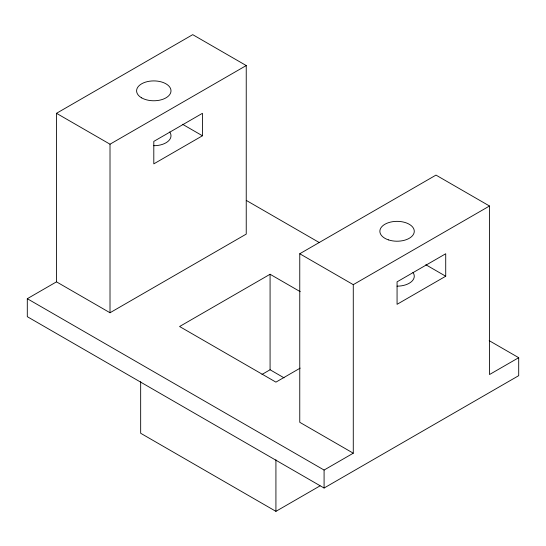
<?xml version="1.0" encoding="UTF-8"?>
<svg xmlns="http://www.w3.org/2000/svg" width="546" height="546" viewBox="0 0 546 546"><rect width="100%" height="100%" fill="white"/><g stroke="black" fill="none" stroke-linecap="round" stroke-linejoin="round"><path stroke-width="0.82" d="M56.491 281.852L56.491 113.309L192.724 34.657L246.239 65.554L246.239 234.097L110.012 312.749L56.491 281.852L27.3 298.703L27.3 316.68L324.085 488.028L518.7 375.668L518.7 357.691L489.168 340.643M56.491 113.309L110.012 144.205L246.239 65.554M202.45 135.777L153.801 163.868L153.801 141.4L202.45 113.309L202.45 135.777L182.548 124.29M489.509 206.006L353.276 284.657L353.276 453.194L299.761 422.297L299.761 253.754L435.988 175.102L489.509 206.006L489.509 374.542L518.7 357.691M300.232 291.673L270.079 274.263L179.586 326.515L275.921 382.132L300.198 368.113M261.984 374.447L270.079 369.772L284.05 377.839M445.72 276.228L397.065 304.32L397.065 281.845L445.72 253.754L445.72 276.228L425.819 264.735M27.3 298.703L324.085 470.051L353.276 453.194M140.663 381.688L140.663 433.258L275.921 511.343L320.038 485.872M246.28 200.409L319.369 242.608M299.761 253.754L353.276 284.657M324.085 470.051L324.085 488.028M275.921 459.773L275.921 511.343M270.079 274.263L270.079 369.772M110.012 144.205L110.012 312.749M412.96 272.427A17.199 9.93 0 0 1 397.065 286.159M169.69 131.982A17.199 9.93 0 0 1 153.801 145.714M388.465 239.885A17.199 9.93 0 0 0 414.271 231.286A17.199 9.93 0 0 0 388.465 222.686A17.199 9.93 0 0 0 388.465 239.885M141.632 97.857A17.199 9.93 0 0 0 170.413 93.407A17.199 9.93 0 0 0 149.345 81.245A17.199 9.93 0 0 0 141.632 97.857"/></g></svg>
